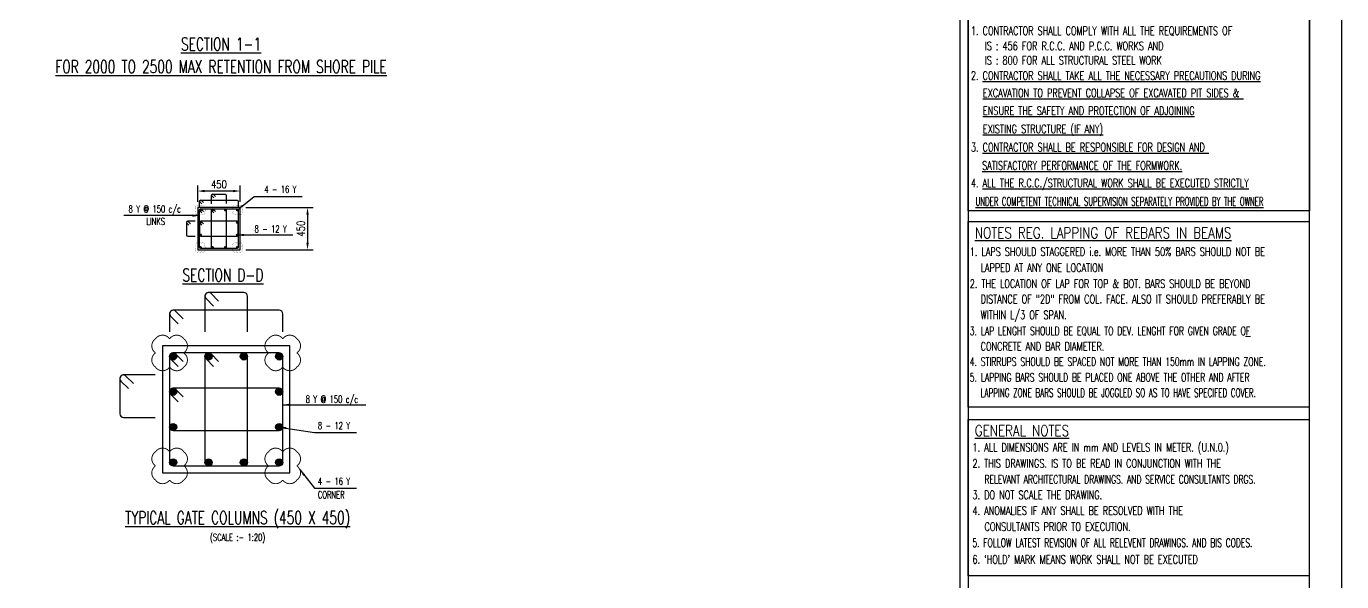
# Model space of a CAD drawing. Extents: x 324505 to 1272425, y -526289 to -156124.
# Drawn here: x 1091453 to 1137978, y -315103 to -295434 of the extents above; entities that cross this region are included whole.
import ezdxf
from ezdxf.enums import TextEntityAlignment as Align

# ---------------------------------------------------------------- set-up
doc = ezdxf.new("R2010")
doc.units = 0
doc.header["$LTSCALE"] = 500
doc.header["$MEASUREMENT"] = 0
doc.header["$PDMODE"] = 35
doc.header["$PDSIZE"] = -15
doc.layers.get('DEFPOINTS').update_dxf_attribs({"color": 4})
for name, color, linetype in [('COLUMN', 1, 'Continuous'), ('DIM1', 5, 'Continuous'), ('notes', 1, 'Continuous'), ('S-CLOUD', 7, 'Continuous'), ('S-COLUMN', 1, 'Continuous'), ('S-CONCRET LINE', 4, 'Continuous'), ('S-DIM-1', 5, 'Continuous'), ('S-REINFORCEMENT', 6, 'Continuous'), ('S-STIRUPS)', 3, 'Continuous'), ('S-TEXT', 2, 'Continuous'), ('S-TEXT-1', 4, 'Continuous'), ('S-TITIL', 6, 'Continuous'), ('s_TITILE', 9, 'Continuous'), ('ss_TITILE', 9, 'Continuous')]:
    doc.layers.add(name, color=color, linetype=linetype)
doc.layers.add('HEADING-TXT', color=1, linetype='Continuous', lineweight=25)
doc.styles.add('ROMANS', font='simplex.shx', dxfattribs={"width": 0.8, "height": 275, "bigfont": 'bigfont.shx'})
doc.styles.add('TEXT1', font='simplex.shx', dxfattribs={"width": 0.75})
doc.dimstyles.new('dim10', dxfattribs={"dimtxt": 250, "dimasz": 250, "dimexe": 200, "dimexo": 200, "dimgap": 100, "dimtad": 1, "dimdec": 0, "dimlfac": 0.1, "dimzin": 0, "dimdsep": 46, "dimtxsty": 'ROMANS', "dimcen": 0, "dimclrd": 5, "dimclre": 5, "dimclrt": 4, "dimadec": 0, "dimazin": 0, "dimtfac": 1, "dimtdec": 0, "dimtix": 1, "dimtofl": 0, "dimtmove": 2, "dimatfit": 3, "dimfxl": 0, "dimtolj": 1, "dimtzin": 0, "dimlwd": -1, "dimlwe": -1, "dimarcsym": 0})
doc.dimstyles.new('dim100', dxfattribs={"dimtxt": 250, "dimasz": 250, "dimexe": 200, "dimexo": 200, "dimgap": 100, "dimtad": 1, "dimdec": 0, "dimzin": 0, "dimdsep": 46, "dimtxsty": 'ROMANS', "dimcen": 0, "dimclrd": 5, "dimclre": 5, "dimclrt": 4, "dimadec": 0, "dimazin": 0, "dimtfac": 1, "dimtdec": 0, "dimtix": 1, "dimtofl": 0, "dimtmove": 2, "dimatfit": 3, "dimfxl": 0, "dimtolj": 1, "dimtzin": 0, "dimlwd": -1, "dimlwe": -1, "dimarcsym": 0})
doc.dimstyles.new('dim25', dxfattribs={"dimtxt": 250, "dimasz": 250, "dimexe": 200, "dimexo": 200, "dimgap": 100, "dimtad": 1, "dimdec": 0, "dimlfac": 0.25, "dimzin": 0, "dimdsep": 46, "dimtxsty": 'ROMANS', "dimcen": 0, "dimclrd": 5, "dimclre": 5, "dimclrt": 4, "dimadec": 0, "dimazin": 0, "dimtfac": 1, "dimtdec": 0, "dimtix": 1, "dimtofl": 0, "dimtmove": 2, "dimatfit": 3, "dimfxl": 0, "dimtolj": 1, "dimtzin": 0, "dimlwd": -1, "dimlwe": -1, "dimarcsym": 0})
doc.dimstyles.new('dim33.33', dxfattribs={"dimtxt": 250, "dimasz": 250, "dimexe": 200, "dimexo": 200, "dimgap": 100, "dimtad": 1, "dimdec": 0, "dimlfac": 0.333331, "dimzin": 0, "dimdsep": 46, "dimtxsty": 'ROMANS', "dimcen": 0, "dimclrd": 5, "dimclre": 5, "dimclrt": 4, "dimadec": 0, "dimazin": 0, "dimtfac": 1, "dimtdec": 0, "dimtix": 1, "dimtofl": 0, "dimtmove": 2, "dimatfit": 3, "dimfxl": 0, "dimtolj": 1, "dimtzin": 0, "dimlwd": -1, "dimlwe": -1, "dimarcsym": 0})

# ---------------------------------------------------------------- blocks, each defined once
blk = doc.blocks.new('*D796')
at = {"layer": 'DEFPOINTS', "color": 0}
for p in [(1097515, -301268), (1097515, -301852), (1099015, -301852)]:
    blk.add_point(p, dxfattribs=at)
at = {"layer": 'S-DIM-1', "color": 5}
for p, q in [((1097515, -301652), (1097515, -301068)), ((1098765, -301268), (1097765, -301268)), ((1099015, -301652), (1099015, -301068))]:
    blk.add_line(p, q, dxfattribs=at)
for points in [[(1097765, -301226), (1097765, -301310), (1097515, -301268)], [(1098765, -301226), (1098765, -301310), (1099015, -301268)]]:
    blk.add_solid(points, dxfattribs=at)
at = {"layer": 'S-DIM-1', "color": 4, "insert": (1098265, -301031), "char_height": 275, "attachment_point": 5, "style": 'ROMANS'}
blk.add_mtext('\\A1;450', dxfattribs=at)
blk = doc.blocks.new('*D797')
at = {"layer": 'DEFPOINTS', "color": 0}
for p in [(1099015, -301852), (1099015, -303352), (1101400, -303352)]:
    blk.add_point(p, dxfattribs=at)
at = {"layer": 'S-DIM-1', "color": 5}
for p, q in [((1099215, -301852), (1101600, -301852)), ((1101400, -302102), (1101400, -303102)), ((1099215, -303352), (1101600, -303352))]:
    blk.add_line(p, q, dxfattribs=at)
for points in [[(1101359, -302102), (1101442, -302102), (1101400, -301852)], [(1101359, -303102), (1101442, -303102), (1101400, -303352)]]:
    blk.add_solid(points, dxfattribs=at)
at = {"layer": 'S-DIM-1', "color": 4, "insert": (1101163, -302602), "char_height": 275, "attachment_point": 5, "rotation": 90, "style": 'ROMANS'}
blk.add_mtext('\\A1;450', dxfattribs=at)
blk = doc.blocks.new('zw$155A')
at = {"layer": 'DIM1', "color": 7}
for points in [[(78700, 38042), (87200, 38042), (87200, 32869), (78700, 32869)], [(78700, 32606), (87187, 32606), (87187, 27974), (78700, 27974)], [(78700, 27673), (87187, 27673), (87187, 23777), (78700, 23777)]]:
    blk.add_lwpolyline(points, close=True, dxfattribs=at)
at = {"layer": 's_TITILE', "color": 7}
blk.add_lwpolyline([(0, 0), (88000, 0), (88000, 58000), (0, 58000)], close=True, dxfattribs=at)
at = {"layer": 's_TITILE', "color": 1}
for points in [[(1300, 800), (78500, 800), (78500, 57200), (1300, 57200)], [(87200, 57200), (78700, 57200), (78700, 800), (87200, 800)]]:
    blk.add_lwpolyline(points, close=True, dxfattribs=at)
at = {"layer": 'HEADING-TXT', "color": 6, "style": 'ROMANS', "width": 0.8}
for s, p in [('%%UNOTES REG. LAPPING OF REBARS IN BEAMS', (78866, 32187)), ('%%UGENERAL NOTES', (78865, 27259))]:
    blk.add_text(s, height=271.54, dxfattribs=at).set_placement(p)
at = {"layer": 'notes', "color": 4, "style": 'ROMANS'}
for s, width, p in [('1. CONTRACTOR SHALL COMPLY WITH ALL THE REQUIREMENTS OF ', 0.7, (78768, 37255)), ('  IS : 456 FOR R.C.C. AND P.C.C. WORKS AND', 0.7, (78908, 36877)), ('  IS : 800 FOR ALL STRUCTURAL STEEL WORK', 0.7, (78908, 36518)), ('2. %%UCONTRACTOR SHALL TAKE ALL THE NECESSARY PRECAUTIONS DURING', 0.7, (78768, 36138)), ('%%UEXCAVATION TO PREVENT COLLAPSE OF EXCAVATED PIT SIDES & ', 0.7, (79066, 35707)), ('%%UENSURE THE SAFETY AND PROTECTION OF ADJOINING', 0.7, (79066, 35263)), ('%%UEXISTING STRUCTURE (IF ANY)', 0.7, (79066, 34809)), ('3. %%UCONTRACTOR SHALL BE RESPONSIBLE FOR DESIGN AND ', 0.7, (78768, 34353)), ('%%uSATISFACTORY PERFORMANCE OF THE FORMWORK.', 0.7, (79049, 33897)), ('4. %%UALL THE R.C.C./STRUCTURAL WORK SHALL BE EXECUTED STRICTLY', 0.7, (78768, 33460)), ('%%UUNDER COMPETENT TECHNICAL SUPERVISION SEPARATELY PROVIDED BY THE OWNER', 0.6, (78882, 33000)), ('1. LAPS SHOULD STAGGERED i.e. MORE THAN 50%%% BARS SHOULD NOT BE ', 0.7, (78738, 31747)), ('LAPPED AT ANY ONE LOCATION', 0.7, (79010, 31348)), ('2. THE LOCATION OF LAP FOR TOP & BOT. BARS SHOULD BE BEYOND ', 0.7, (78738, 30950)), ('DISTANCE OF "2D" FROM COL. FACE. ALSO IT SHOULD PREFERABLY BE ', 0.7, (79010, 30565)), ('WITHIN L/3 OF SPAN.', 0.7, (79010, 30174)), ('3. LAP LENGHT SHOULD BE EQUAL TO DEV. LENGHT FOR GIVEN GRADE OF ', 0.66, (78738, 29773)), ('CONCRETE AND BAR DIAMETER.', 0.7, (79010, 29388)), ('4. STIRRUPS SHOULD BE SPACED NOT MORE THAN 150mm IN LAPPING ZONE.', 0.66, (78738, 29006)), ('5. LAPPING BARS SHOULD BE PLACED ONE ABOVE THE OTHER AND AFTER ', 0.66, (78738, 28615)), ('LAPPING ZONE BARS SHOULD BE JOGGLED SO AS TO HAVE SPECIFED COVER.', 0.62, (79010, 28230)), ('1. ALL DIMENSIONS ARE IN mm AND LEVELS IN METER. (U.N.0.)', 0.7, (78805, 26869)), ('2. THIS DRAWINGS. IS TO BE READ IN CONJUNCTION WITH THE', 0.7, (78805, 26470)), ('RELEVANT ARCHITECTURAL DRAWINGS. AND SERVICE CONSULTANTS DRGS.', 0.65, (79106, 26072)), ('3. DO NOT SCALE THE DRAWING. ', 0.7, (78805, 25686)), ('4. ANOMALIES IF ANY SHALL BE RESOLVED WITH THE', 0.7, (78805, 25294)), ('CONSULTANTS PRIOR TO EXECUTION.', 0.7, (79106, 24893)), ('5. FOLLOW LATEST REVISION OF ALL RELEVENT DRAWINGS. AND BIS CODES.', 0.65, (78805, 24491)), ("6. `HOLD' MARK MEANS WORK SHALL NOT BE EXECUTED", 0.7, (78805, 24075))]:
    blk.add_text(s, height=211.2, dxfattribs=dict(at, width=width)).set_placement(p)

msp = doc.modelspace()

# ---------------------------------------------------------------- linework, layer by layer
at = {"ltscale": 0.3, "elevation": -115.357}
for points in [[(1097456.902, -301795.796, 0, 10, -0.52056705), (1097556.902, -301795.796, 0, 10, -0.52056705), (1097656.902, -301795.796, 0, 10, -0.52056705), (1097754.402, -301798.296, 0, 10, -0.52056705), (1097754.402, -301898.296, 0, 10, -0.52056705), (1097754.402, -301998.296, 0, 10, -0.52056705), (1097743.902, -302087.796, 0, 10, -0.52056705), (1097643.902, -302087.796, 0, 10, -0.52056705), (1097543.902, -302087.796, 0, 10, -0.52056705), (1097456.902, -302074.796, 0, 10, -0.52056705), (1097456.902, -301974.796, 0, 10, -0.52056705), (1097456.902, -301874.796, 0, 10, -0.52056705)], [(1099072.798, -301795.796, 0, 10, 0.52056705), (1098972.798, -301795.796, 0, 10, 0.52056705), (1098872.798, -301795.796, 0, 10, 0.52056705), (1098775.298, -301798.296, 0, 10, 0.52056705), (1098775.298, -301898.296, 0, 10, 0.52056705), (1098775.298, -301998.296, 0, 10, 0.52056705), (1098785.798, -302087.796, 0, 10, 0.52056705), (1098885.798, -302087.796, 0, 10, 0.52056705), (1098985.798, -302087.796, 0, 10, 0.52056705), (1099072.798, -302074.796, 0, 10, 0.52056705), (1099072.798, -301974.796, 0, 10, 0.52056705), (1099072.798, -301874.796, 0, 10, 0.52056705)], [(1097456.902, -303408.129, 0, 10, 0.52056705), (1097556.902, -303408.129, 0, 10, 0.52056705), (1097656.902, -303408.129, 0, 10, 0.52056705), (1097754.402, -303405.629, 0, 10, 0.52056705), (1097754.402, -303305.629, 0, 10, 0.52056705), (1097754.402, -303205.629, 0, 10, 0.52056705), (1097743.902, -303116.129, 0, 10, 0.52056705), (1097643.902, -303116.129, 0, 10, 0.52056705), (1097543.902, -303116.129, 0, 10, 0.52056705), (1097456.902, -303129.129, 0, 10, 0.52056705), (1097456.902, -303229.129, 0, 10, 0.52056705), (1097456.902, -303329.129, 0, 10, 0.52056705)], [(1099072.798, -303408.129, 0, 10, -0.52056705), (1098972.798, -303408.129, 0, 10, -0.52056705), (1098872.798, -303408.129, 0, 10, -0.52056705), (1098775.298, -303405.629, 0, 10, -0.52056705), (1098775.298, -303305.629, 0, 10, -0.52056705), (1098775.298, -303205.629, 0, 10, -0.52056705), (1098785.798, -303116.129, 0, 10, -0.52056705), (1098885.798, -303116.129, 0, 10, -0.52056705), (1098985.798, -303116.129, 0, 10, -0.52056705), (1099072.798, -303129.129, 0, 10, -0.52056705), (1099072.798, -303229.129, 0, 10, -0.52056705), (1099072.798, -303329.129, 0, 10, -0.52056705)]]:
    msp.add_lwpolyline(points, format="xyseb", close=True, dxfattribs=at)
at = {"layer": 'COLUMN', "linetype": 'Continuous', "elevation": -115.357}
msp.add_lwpolyline([(1097514.85, -303351.962), (1099014.85, -303351.962), (1099014.85, -301851.962), (1097514.85, -301851.962)], close=True, dxfattribs=at)
at = {"layer": 'S-CLOUD', "const_width": 33.333, "elevation": 48.375}
for points in [[(1097022.542, -306501.766, 0.52056705), (1096522.542, -306501.766, 0.52056705), (1096022.543, -306501.767, 0.52056705), (1096022.543, -307001.767, 0.52056705), (1096022.556, -307501.754, 0.52056705), (1096522.556, -307501.754, 0.52056705), (1097022.542, -307501.739, 0.52056705), (1097022.542, -307001.739, 0.52056705)], [(1100022.544, -306501.766, -0.52056705), (1100522.544, -306501.766, -0.52056705), (1101022.543, -306501.767, -0.52056705), (1101022.543, -307001.767, -0.52056705), (1101022.53, -307501.754, -0.52056705), (1100522.53, -307501.754, -0.52056705), (1100022.544, -307501.739, -0.52056705), (1100022.544, -307001.739, -0.52056705)], [(1097022.542, -311501.766, -0.52056705), (1096522.542, -311501.766, -0.52056705), (1096022.543, -311501.765, -0.52056705), (1096022.543, -311001.765, -0.52056705), (1096022.556, -310501.778, -0.52056705), (1096522.556, -310501.778, -0.52056705), (1097022.542, -310501.793, -0.52056705), (1097022.542, -311001.793, -0.52056705)], [(1100022.544, -311501.766, 0.52056705), (1100522.544, -311501.766, 0.52056705), (1101022.543, -311501.765, 0.52056705), (1101022.543, -311001.765, 0.52056705), (1101022.53, -310501.778, 0.52056705), (1100522.53, -310501.778, 0.52056705), (1100022.544, -310501.793, 0.52056705), (1100022.544, -311001.793, 0.52056705)]]:
    msp.add_lwpolyline(points, format="xyb", close=True, dxfattribs=at)
at = {"layer": 'S-COLUMN', "color": 4, "ltscale": 5, "elevation": -0.168}
msp.add_lwpolyline([(1096272.543, -306751.766), (1096272.543, -311251.766), (1100772.543, -311251.766), (1100772.543, -306751.766)], close=True, dxfattribs=at)
at = {"layer": 'S-REINFORCEMENT', "color": 6, "const_width": 41.625, "elevation": -115.357}
for points in [[(1097644.079, -301943.671, 1), (1097602.371, -301943.671, 1)], [(1098045.419, -301965.691, -1), (1098045.419, -301923.983, -1)], [(1098484.28, -301965.691, -1), (1098484.28, -301923.983, -1)], [(1098885.621, -301943.671, -1), (1098927.329, -301943.671, -1)], [(1097644.079, -302382.532, 1), (1097602.371, -302382.532, 1)], [(1098884.788, -302382.541, -1), (1098926.496, -302382.541, -1)], [(1097644.079, -302821.393, 1), (1097602.371, -302821.393, 1)], [(1098884.788, -302821.402, -1), (1098926.496, -302821.402, -1)], [(1097644.079, -303260.254, -1), (1097602.371, -303260.254, -1)], [(1098045.419, -303238.733, 1), (1098045.419, -303280.441, 1)], [(1098484.28, -303238.733, 1), (1098484.28, -303280.441, 1)], [(1098885.621, -303260.254, 1), (1098927.329, -303260.254, 1)]]:
    msp.add_lwpolyline(points, format="xyb", close=True, dxfattribs=at)
at = {"layer": 'S-REINFORCEMENT', "color": 8, "const_width": 125, "elevation": -0.168}
for points in [[(1096647.542, -307064.254, -1), (1096647.542, -307189.254, -1)], [(1097897.542, -307064.254, 1), (1097897.542, -307189.254, 1)], [(1099147.543, -307064.254, 1), (1099147.543, -307189.254, 1)], [(1100397.544, -307064.254, 1), (1100397.544, -307189.254, 1)], [(1096647.542, -308439.262, 1), (1096647.542, -308314.262, 1)], [(1100397.544, -308439.262, -1), (1100397.544, -308314.262, -1)], [(1096647.542, -309689.27, 1), (1096647.542, -309564.27, 1)], [(1100397.544, -309689.27, -1), (1100397.544, -309564.27, -1)], [(1096647.542, -310939.278, 1), (1096647.542, -310814.278, 1)], [(1097897.542, -310939.278, -1), (1097897.542, -310814.278, -1)], [(1099147.543, -310939.278, -1), (1099147.543, -310814.278, -1)], [(1100397.544, -310939.278, -1), (1100397.544, -310814.278, -1)]]:
    msp.add_lwpolyline(points, format="xyb", close=True, dxfattribs=at)
at = {"layer": 'S-REINFORCEMENT', "color": 8}
for centre in [(1096647.542, -307126.754, -0.168), (1097897.542, -307126.754, -0.168), (1099147.543, -307126.754, -0.168), (1100397.544, -307126.754, -0.168), (1096647.542, -308376.762, -0.168), (1100397.544, -308376.762, -0.168), (1096647.542, -309626.77, -0.168), (1100397.544, -309626.77, -0.168), (1096647.542, -310876.778, -0.168), (1097897.542, -310876.778, -0.168), (1099147.543, -310876.778, -0.168), (1100397.544, -310876.778, -0.168)]:
    msp.add_circle(centre, 125, dxfattribs=at)
at = {"layer": 'S-STIRUPS)', "linetype": 'ByBlock', "lineweight": -2, "ltscale": 20, "elevation": -115.357}
for points in [[(1098001.072, -301717.796), (1098001.017, -301417.796, -0.414213562), (1098042.35, -301376.462), (1098485.975, -301376.837, -0.414213562), (1098527.308, -301418.171), (1098527.364, -301710.796)], [(1098142.821, -301465.788), (1098076.885, -301392.084, 0.953205963), (1098011.491, -301443.455), (1098080.947, -301511.196)], [(1097581.572, -301825.796), (1097581.517, -301630.796, -0.414213562), (1097622.85, -301589.462), (1098906.475, -301589.837, -0.414213562), (1098947.808, -301631.171), (1098947.864, -301825.796)], [(1097720.627, -301677.621), (1097654.69, -301603.918, 0.953205963), (1097589.297, -301655.288), (1097658.753, -301723.029)], [(1097720.627, -301990.121), (1097654.69, -301916.418, 0.953205963), (1097589.297, -301967.788), (1097658.753, -302035.529)], [(1098142.821, -301991.288), (1098076.885, -301917.584, 0.953205963), (1098011.491, -301968.955), (1098080.947, -302036.696)], [(1097427.402, -302338.021), (1097162.198, -302337.941, 0.414213562), (1097120.864, -302379.275), (1097121.239, -302822.9, 0.414213562), (1097162.573, -302864.233), (1097427.402, -302864.312)], [(1097259.975, -302428.982), (1097194.038, -302355.279, 0.953205963), (1097128.645, -302406.649), (1097198.101, -302474.39)], [(1097720.627, -302428.982), (1097654.69, -302355.279, 0.953205963), (1097589.297, -302406.649), (1097658.753, -302474.39)]]:
    msp.add_lwpolyline(points, format="xyb", dxfattribs=at)
for points in [[(1097622.85, -301901.962), (1098906.475, -301902.337, -0.414213562), (1098947.808, -301943.671), (1098948.183, -303260.629, -0.414213562), (1098906.85, -303301.962), (1097623.225, -303301.587, -0.414213562), (1097581.892, -303260.254), (1097581.517, -301943.296, -0.414213562)], [(1098042.35, -301901.962), (1098485.975, -301902.337, -0.414213562), (1098527.308, -301943.671), (1098527.683, -303260.629, -0.414213562), (1098486.35, -303301.962), (1098042.725, -303301.587, -0.414213562), (1098001.392, -303260.254), (1098001.017, -301943.296, -0.414213562)], [(1097581.516, -302379.275), (1097581.891, -302822.9, 0.414213562), (1097623.224, -302864.233), (1098906.85, -302864.617, 0.414213562), (1098948.183, -302823.284), (1098947.808, -302379.659, 0.414213562), (1098906.475, -302338.326), (1097622.849, -302337.941, 0.414213562)]]:
    msp.add_lwpolyline(points, format="xyb", close=True, dxfattribs=at)
at = {"layer": 'S-STIRUPS)', "color": 8, "elevation": -0.168}
for points in [[(1098251.096, -305165.125), (1097985.93, -304899.956, 0.668179418), (1097772.544, -304988.347), (1097772.543, -306251.766)], [(1099272.543, -306251.766), (1099272.543, -304988.348, 0.414213562), (1099147.543, -304863.348), (1097897.545, -304863.347, 0.668179418), (1097809.152, -305076.732), (1098074.319, -305341.901)], [(1100522.543, -306251.766), (1100522.544, -305613.348, 0.414213562), (1100397.544, -305488.348), (1096647.544, -305488.347, 0.668179418), (1096559.152, -305701.733), (1096824.318, -305966.902)], [(1097001.096, -305790.126), (1096735.929, -305524.957, 0.668179418), (1096522.543, -305613.347), (1096522.543, -306251.766)], [(1097001.096, -307303.533), (1096735.929, -307038.364, 0.668179418), (1096522.543, -307126.755), (1096522.542, -310876.776, 0.414213562), (1096647.542, -311001.776), (1100397.543, -311001.777, 0.414213562), (1100522.543, -310876.777), (1100522.544, -307126.756, 0.414213562), (1100397.544, -307001.756), (1096647.544, -307001.755, 0.668179418), (1096559.152, -307215.14), (1096824.318, -307480.309)], [(1098251.097, -307303.533), (1097985.93, -307038.364, 0.668179418), (1097772.544, -307126.755), (1097772.543, -310876.776, 0.414213562), (1097897.543, -311001.776), (1099147.543, -311001.778, 0.414213562), (1099272.543, -310876.778), (1099272.543, -307126.756, 0.414213562), (1099147.543, -307001.756), (1097897.545, -307001.755, 0.668179418), (1097809.153, -307215.14), (1098074.319, -307480.309)], [(1095242.952, -308083.8), (1094977.785, -307818.631, 0.668179418), (1094764.399, -307907.022), (1094764.397, -309157.029, 0.414213562), (1094889.397, -309282.029), (1096014.398, -309282.03)], [(1096014.398, -307782.023), (1094889.4, -307782.022, 0.668179418), (1094801.008, -307995.407), (1095066.174, -308260.576)], [(1097001.096, -308553.541), (1096735.929, -308288.372, 0.668179418), (1096522.543, -308376.763), (1096522.542, -309626.77, 0.414213562), (1096647.542, -309751.77), (1100397.539, -309751.772, 0.414213562), (1100522.539, -309626.772), (1100522.541, -308376.764, 0.414213562), (1100397.541, -308251.764), (1096647.544, -308251.763, 0.668179418), (1096559.152, -308465.148), (1096824.318, -308730.317)]]:
    msp.add_lwpolyline(points, format="xyb", dxfattribs=at)

# ---------------------------------------------------------------- block references
at = {"xscale": 1.420454545454545, "yscale": 1.420454545454545, "zscale": 1.420454545454545}
msp.add_blockref('zw$155A', (1012978.311, -348663.35), dxfattribs=at)

# ---------------------------------------------------------------- texts
at = {"layer": 'S-TEXT', "style": 'ROMANS', "width": 0.7}
msp.add_text('(SCALE :- 1:20)', height=250, dxfattribs=at).set_placement((1098927.402, -313530.145, -0.168), align=Align.MIDDLE_CENTER)
at = {"layer": 'S-TEXT-1', "style": 'ROMANS', "width": 0.7}
for s, p in [('4 - 16 Y', (1100439.375, -301212.296, -115.357)), ('8 Y @ 150 c/c', (1095995.367, -301901.292, -115.357)), ('LINKS', (1096028.359, -302336.488, -115.357)), ('8 - 12 Y', (1100095.72, -302610.796, -115.357))]:
    msp.add_text(s, height=250, dxfattribs=at).set_placement(p, align=Align.MIDDLE_CENTER)
for s, p in [('8 Y @ 150 c/c', (1101335.556, -308638.939, -0.168)), ('8 - 12 Y', (1101767.18, -309573.923, 43.844)), ('4 - 16 Y', (1101767.18, -311545.202, 43.844)), ('CORNER', (1101767.18, -312025.202, 43.844))]:
    msp.add_text(s, height=250, dxfattribs=at).set_placement(p, align=Align.MIDDLE_LEFT)
at = {"layer": 'S-TITIL', "style": 'ROMANS', "width": 0.7}
for s, p in [('%%USECTION 1-1', (1098341.611, -296063.373, 19.249)), ('%%UFOR 2000 TO 2500 MAX RETENTION FROM SHORE PILE', (1098341.611, -296863.373, 19.249)), ('%%UTYPICAL GATE COLUMNS (450 X 450)', (1098927.402, -312835.046, -0.168))]:
    msp.add_text(s, height=450, dxfattribs=at).set_placement(p, align=Align.MIDDLE_CENTER)
at = {"layer": 'S-TITIL', "color": 6, "style": 'ROMANS', "width": 0.7}
msp.add_text('%%USECTION D-D', height=450, dxfattribs=at).set_placement((1098406.859, -304244.201, -115.357), align=Align.MIDDLE_CENTER)
at = {"layer": 'ss_TITILE', "color": 2, "style": 'TEXT1', "width": 0.75}
msp.add_text('-', height=296.718, dxfattribs=at).set_placement((1134667.698, -306541.935, 0), align=Align.CENTER)

# ---------------------------------------------------------------- dimensions: what is measured, and where the dimension line sits
at = {"layer": 'S-DIM-1'}
dim = msp.add_linear_dim(base=(1097514.85, -301268.048, -115.357), p1=(1099014.85, -301851.962, -115.357), p2=(1097514.85, -301851.962, -115.357), text='450', dimstyle='dim33.33', dxfattribs=at)
dim.commit()
dim.dimension.update_dxf_attribs({"geometry": '*D796', "text_midpoint": (1098264.85, -301030.548, -115.357)})
dim = msp.add_linear_dim(base=(1101400.45, -303351.962, -115.357), p1=(1099014.85, -301851.962, -115.357), p2=(1099014.85, -303351.962, -115.357), angle=90, text='450', dimstyle='dim33.33', dxfattribs=at)
dim.commit()
dim.dimension.update_dxf_attribs({"geometry": '*D797', "text_midpoint": (1101162.95, -302601.962, -115.357)})

# ---------------------------------------------------------------- leaders
at = {"layer": 'S-CONCRET LINE', "linetype": 'ByBlock', "lineweight": -2, "ltscale": 20}
for points, override in [([(1098906.475, -301943.671, -115.357), (1099511.988, -301464.408, -115.357), (1101210.606, -301464.408, -115.357)], {"dimgap": 100, "dimtad": 0}), ([(1098906.85, -302823.284, -115.357), (1100878.747, -302823.284, -115.357)], {"dimtad": 0})]:
    msp.add_leader(points, dimstyle='dim100', override=override, dxfattribs=at)
at = {"layer": 'S-DIM-1'}
msp.add_leader([(1100522.543, -308838.939, -0.168), (1103464.114, -308838.939, -0.168)], dimstyle='dim100', override={"dimtad": 0}, dxfattribs=at)
for points in [[(1100397.544, -309626.77, 64.556), (1101647.18, -309813.923, 64.556), (1103129.452, -309813.923, 64.556)], [(1101128.18, -311131.957, 64.556), (1101647.18, -311785.202, 64.556), (1103129.452, -311785.202, 64.556)]]:
    msp.add_leader(points, dimstyle='dim10', dxfattribs=at)
at = {"layer": 'S-REINFORCEMENT', "linetype": 'ByBlock', "lineweight": -2, "ltscale": 20}
msp.add_leader([(1097581.517, -302139.022, -115.357), (1094908.606, -302139.022, -115.357)], dimstyle='dim25', override={"dimgap": 100, "dimtad": 0, "dimfxl": 60}, dxfattribs=at)

doc.saveas('drawing.dxf')
